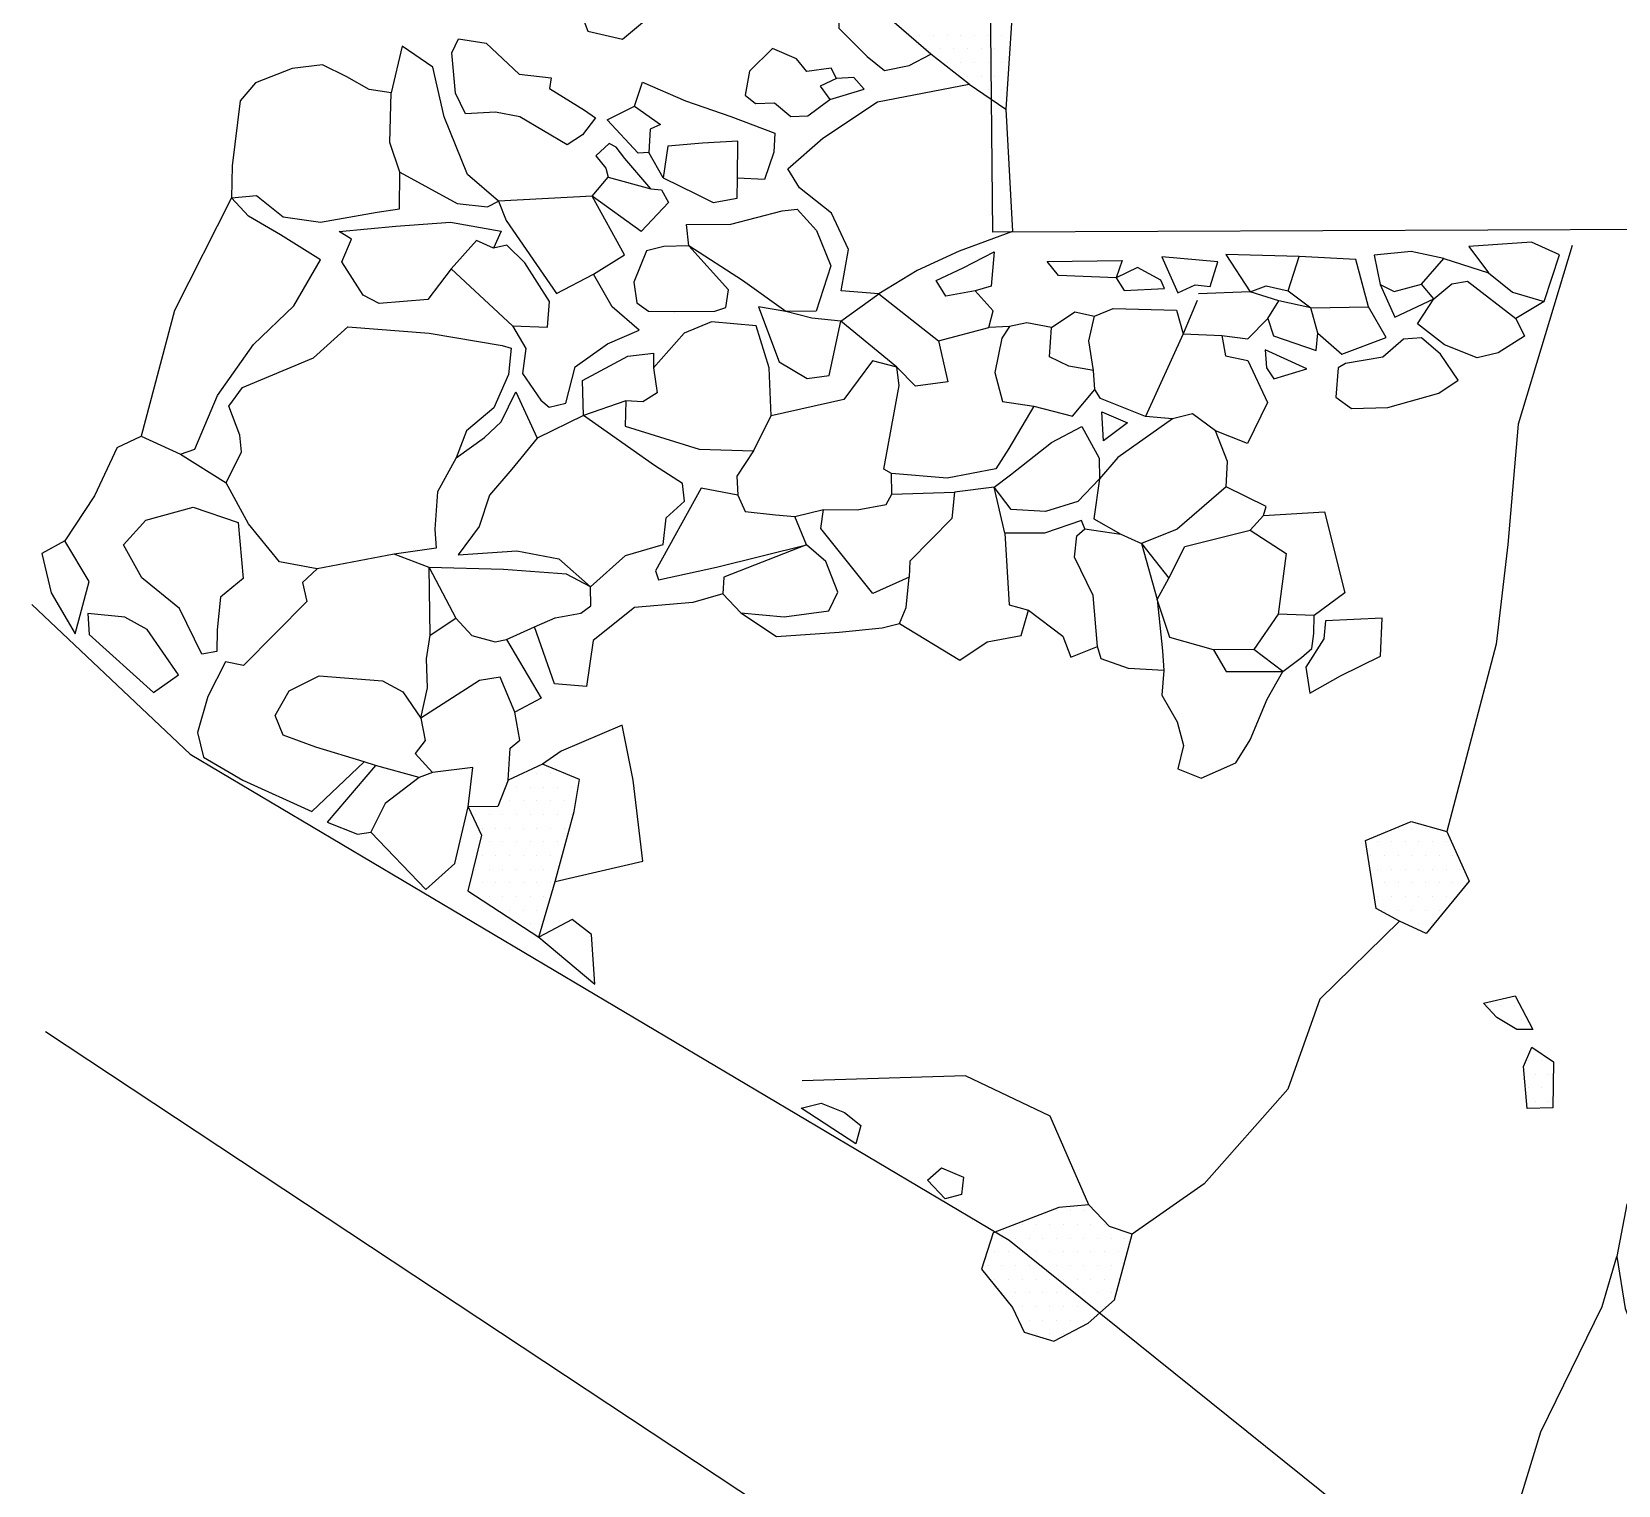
# Model space of a CAD drawing. Header units: metres. Extents: x 1.09 to 3.98, y -21.31 to -16.47.
# Drawn here: x 1.101 to 2.551, y -19.626 to -18.297 of the extents above; entities that cross this region are included whole.
import ezdxf

# ---------------------------------------------------------------- set-up
doc = ezdxf.new("R2010")
doc.units = ezdxf.units.M
doc.header["$LTSCALE"] = 25
doc.header["$MEASUREMENT"] = 0
doc.linetypes.add('STRICHPUNKTX2', pattern=[2, 1, -0.5, 0, -0.5])
doc.layers.get('0').update_dxf_attribs({"linetype": 'CONTINUOUS'})
for name, color, linetype in [('BEFUND', 1, 'CONTINUOUS'), ('GRABUNGSGRENZE', 3, 'STRICHPUNKTX2'), ('STEINE', 4, 'CONTINUOUS'), ('STEINESCHRAFF', 4, 'CONTINUOUS')]:
    doc.layers.add(name, color=color, linetype=linetype)

# ---------------------------------------------------------------- blocks, each defined once
blk = doc.blocks.new('*X1')
at = {"color": 0}
for p, q in [((154.375, -1898.75), (154.375, -1898.75)), ((155, -1897.5), (155, -1897.5)), ((155.625, -1898.75), (155.625, -1898.75)), ((156.25, -1897.5), (156.25, -1897.5)), ((156.875, -1898.75), (156.875, -1898.75)), ((157.5, -1897.5), (157.5, -1897.5)), ((158.125, -1898.75), (158.125, -1898.75)), ((158.75, -1897.5), (158.75, -1897.5)), ((159.375, -1898.75), (159.375, -1898.75)), ((153.75, -1900), (153.75, -1900)), ((155, -1900), (155, -1900)), ((156.25, -1900), (156.25, -1900)), ((157.5, -1900), (157.5, -1900)), ((158.75, -1900), (158.75, -1900)), ((150.625, -1901.25), (150.625, -1901.25)), ((151.875, -1901.25), (151.875, -1901.25)), ((153.125, -1901.25), (153.125, -1901.25)), ((154.375, -1901.25), (154.375, -1901.25)), ((155.625, -1901.25), (155.625, -1901.25)), ((156.875, -1901.25), (156.875, -1901.25)), ((158.125, -1901.25), (158.125, -1901.25)), ((159.375, -1901.25), (159.375, -1901.25)), ((151.25, -1902.5), (151.25, -1902.5)), ((152.5, -1902.5), (152.5, -1902.5)), ((153.75, -1902.5), (153.75, -1902.5)), ((155, -1902.5), (155, -1902.5)), ((156.25, -1902.5), (156.25, -1902.5)), ((157.5, -1902.5), (157.5, -1902.5)), ((158.75, -1902.5), (158.75, -1902.5)), ((235, -1902.5), (235, -1902.5)), ((236.25, -1902.5), (236.25, -1902.5)), ((237.5, -1902.5), (237.5, -1902.5)), ((151.875, -1903.75), (151.875, -1903.75)), ((153.125, -1903.75), (153.125, -1903.75)), ((154.375, -1903.75), (154.375, -1903.75)), ((155.625, -1903.75), (155.625, -1903.75)), ((156.875, -1903.75), (156.875, -1903.75)), ((158.125, -1903.75), (158.125, -1903.75)), ((233.125, -1903.75), (233.125, -1903.75)), ((234.375, -1903.75), (234.375, -1903.75)), ((235.625, -1903.75), (235.625, -1903.75)), ((236.875, -1903.75), (236.875, -1903.75)), ((238.125, -1903.75), (238.125, -1903.75)), ((239.375, -1903.75), (239.375, -1903.75)), ((151.25, -1905), (151.25, -1905)), ((152.5, -1905), (152.5, -1905)), ((153.75, -1905), (153.75, -1905)), ((155, -1905), (155, -1905)), ((156.25, -1905), (156.25, -1905)), ((157.5, -1905), (157.5, -1905)), ((232.5, -1905), (232.5, -1905)), ((233.75, -1905), (233.75, -1905)), ((235, -1905), (235, -1905)), ((236.25, -1905), (236.25, -1905)), ((237.5, -1905), (237.5, -1905)), ((238.75, -1905), (238.75, -1905)), ((240, -1905), (240, -1905)), ((150.625, -1906.25), (150.625, -1906.25)), ((151.875, -1906.25), (151.875, -1906.25)), ((153.125, -1906.25), (153.125, -1906.25)), ((154.375, -1906.25), (154.375, -1906.25)), ((155.625, -1906.25), (155.625, -1906.25)), ((156.875, -1906.25), (156.875, -1906.25)), ((158.125, -1906.25), (158.125, -1906.25)), ((233.125, -1906.25), (233.125, -1906.25)), ((234.375, -1906.25), (234.375, -1906.25)), ((235.625, -1906.25), (235.625, -1906.25)), ((236.875, -1906.25), (236.875, -1906.25)), ((238.125, -1906.25), (238.125, -1906.25)), ((239.375, -1906.25), (239.375, -1906.25)), ((240.625, -1906.25), (240.625, -1906.25)), ((151.25, -1907.5), (151.25, -1907.5)), ((151.875, -1908.75), (151.875, -1908.75)), ((152.5, -1907.5), (152.5, -1907.5)), ((153.125, -1908.75), (153.125, -1908.75)), ((153.75, -1907.5), (153.75, -1907.5)), ((154.375, -1908.75), (154.375, -1908.75)), ((155, -1907.5), (155, -1907.5)), ((155.625, -1908.75), (155.625, -1908.75)), ((156.25, -1907.5), (156.25, -1907.5)), ((156.875, -1908.75), (156.875, -1908.75)), ((157.5, -1907.5), (157.5, -1907.5)), ((233.125, -1908.75), (233.125, -1908.75)), ((233.75, -1907.5), (233.75, -1907.5)), ((234.375, -1908.75), (234.375, -1908.75)), ((235, -1907.5), (235, -1907.5)), ((235.625, -1908.75), (235.625, -1908.75)), ((236.25, -1907.5), (236.25, -1907.5)), ((236.875, -1908.75), (236.875, -1908.75)), ((237.5, -1907.5), (237.5, -1907.5)), ((238.125, -1908.75), (238.125, -1908.75)), ((238.75, -1907.5), (238.75, -1907.5)), ((239.375, -1908.75), (239.375, -1908.75)), ((240, -1907.5), (240, -1907.5)), ((241.25, -1907.5), (241.25, -1907.5)), ((153.75, -1910), (153.75, -1910)), ((155, -1910), (155, -1910)), ((156.25, -1910), (156.25, -1910)), ((233.75, -1910), (233.75, -1910)), ((235, -1910), (235, -1910)), ((236.25, -1910), (236.25, -1910)), ((237.5, -1910), (237.5, -1910)), ((238.75, -1910), (238.75, -1910)), ((155.625, -1911.25), (155.625, -1911.25)), ((235.625, -1911.25), (235.625, -1911.25)), ((236.875, -1911.25), (236.875, -1911.25)), ((238.125, -1911.25), (238.125, -1911.25)), ((243.125, -1918.75), (243.125, -1918.75)), ((244.375, -1918.75), (244.375, -1918.75)), ((245.625, -1918.75), (245.625, -1918.75)), ((245, -1920), (245, -1920)), ((246.25, -1920), (246.25, -1920)), ((246.875, -1923.75), (246.875, -1923.75)), ((248.125, -1923.75), (248.125, -1923.75)), ((246.875, -1926.25), (246.875, -1926.25)), ((247.5, -1925), (247.5, -1925)), ((248.125, -1926.25), (248.125, -1926.25)), ((248.75, -1925), (248.75, -1925)), ((247.5, -1927.5), (247.5, -1927.5)), ((248.75, -1927.5), (248.75, -1927.5)), ((203.75, -1937.5), (203.75, -1937.5)), ((205, -1937.5), (205, -1937.5)), ((206.25, -1937.5), (206.25, -1937.5)), ((200.625, -1938.75), (200.625, -1938.75)), ((201.875, -1938.75), (201.875, -1938.75)), ((203.125, -1938.75), (203.125, -1938.75)), ((204.375, -1938.75), (204.375, -1938.75)), ((205.625, -1938.75), (205.625, -1938.75)), ((206.875, -1938.75), (206.875, -1938.75)), ((208.125, -1938.75), (208.125, -1938.75)), ((198.75, -1940), (198.75, -1940)), ((200, -1940), (200, -1940)), ((201.25, -1940), (201.25, -1940)), ((202.5, -1940), (202.5, -1940)), ((203.75, -1940), (203.75, -1940)), ((205, -1940), (205, -1940)), ((206.25, -1940), (206.25, -1940)), ((207.5, -1940), (207.5, -1940)), ((208.75, -1940), (208.75, -1940)), ((210, -1940), (210, -1940)), ((198.125, -1941.25), (198.125, -1941.25)), ((199.375, -1941.25), (199.375, -1941.25)), ((200.625, -1941.25), (200.625, -1941.25)), ((201.875, -1941.25), (201.875, -1941.25)), ((203.125, -1941.25), (203.125, -1941.25)), ((204.375, -1941.25), (204.375, -1941.25)), ((205.625, -1941.25), (205.625, -1941.25)), ((206.875, -1941.25), (206.875, -1941.25)), ((208.125, -1941.25), (208.125, -1941.25)), ((209.375, -1941.25), (209.375, -1941.25)), ((197.5, -1942.5), (197.5, -1942.5)), ((198.75, -1942.5), (198.75, -1942.5)), ((200, -1942.5), (200, -1942.5)), ((201.25, -1942.5), (201.25, -1942.5)), ((202.5, -1942.5), (202.5, -1942.5)), ((203.75, -1942.5), (203.75, -1942.5)), ((205, -1942.5), (205, -1942.5)), ((206.25, -1942.5), (206.25, -1942.5)), ((207.5, -1942.5), (207.5, -1942.5)), ((208.75, -1942.5), (208.75, -1942.5)), ((198.125, -1943.75), (198.125, -1943.75)), ((198.75, -1945), (198.75, -1945)), ((199.375, -1943.75), (199.375, -1943.75)), ((200, -1945), (200, -1945)), ((200.625, -1943.75), (200.625, -1943.75)), ((201.25, -1945), (201.25, -1945)), ((201.875, -1943.75), (201.875, -1943.75)), ((202.5, -1945), (202.5, -1945)), ((203.125, -1943.75), (203.125, -1943.75)), ((203.75, -1945), (203.75, -1945)), ((204.375, -1943.75), (204.375, -1943.75)), ((205, -1945), (205, -1945)), ((205.625, -1943.75), (205.625, -1943.75)), ((206.25, -1945), (206.25, -1945)), ((206.875, -1943.75), (206.875, -1943.75)), ((207.5, -1945), (207.5, -1945)), ((208.125, -1943.75), (208.125, -1943.75)), ((208.75, -1945), (208.75, -1945)), ((209.375, -1943.75), (209.375, -1943.75)), ((200.625, -1946.25), (200.625, -1946.25)), ((201.875, -1946.25), (201.875, -1946.25)), ((203.125, -1946.25), (203.125, -1946.25)), ((204.375, -1946.25), (204.375, -1946.25)), ((205.625, -1946.25), (205.625, -1946.25)), ((206.875, -1946.25), (206.875, -1946.25)), ((208.125, -1946.25), (208.125, -1946.25)), ((201.25, -1947.5), (201.25, -1947.5)), ((202.5, -1947.5), (202.5, -1947.5)), ((203.75, -1947.5), (203.75, -1947.5)), ((205, -1947.5), (205, -1947.5)), ((206.25, -1947.5), (206.25, -1947.5)), ((201.875, -1948.75), (201.875, -1948.75)), ((203.125, -1948.75), (203.125, -1948.75)), ((204.375, -1948.75), (204.375, -1948.75))]:
    blk.add_line(p, q, dxfattribs=at)
blk = doc.blocks.new('*X2')
at = {"color": 0}
for p, q in [((208.125, -1791.25), (208.125, -1791.25)), ((209.375, -1791.25), (209.375, -1791.25)), ((210.625, -1791.25), (210.625, -1791.25)), ((211.875, -1791.25), (211.875, -1791.25)), ((207.5, -1792.5), (207.5, -1792.5)), ((208.75, -1792.5), (208.75, -1792.5)), ((210, -1792.5), (210, -1792.5)), ((211.25, -1792.5), (211.25, -1792.5)), ((198.75, -1797.5), (198.75, -1797.5)), ((200, -1797.5), (200, -1797.5)), ((201.25, -1797.5), (201.25, -1797.5)), ((202.5, -1797.5), (202.5, -1797.5)), ((187.5, -1800), (187.5, -1800)), ((188.125, -1798.75), (188.125, -1798.75)), ((188.75, -1800), (188.75, -1800)), ((189.375, -1798.75), (189.375, -1798.75)), ((190, -1800), (190, -1800)), ((190.625, -1798.75), (190.625, -1798.75)), ((191.25, -1800), (191.25, -1800)), ((191.875, -1798.75), (191.875, -1798.75)), ((192.5, -1800), (192.5, -1800)), ((193.125, -1798.75), (193.125, -1798.75)), ((193.75, -1800), (193.75, -1800)), ((195, -1800), (195, -1800)), ((196.25, -1800), (196.25, -1800)), ((197.5, -1800), (197.5, -1800)), ((198.75, -1800), (198.75, -1800)), ((199.375, -1798.75), (199.375, -1798.75)), ((200, -1800), (200, -1800)), ((200.625, -1798.75), (200.625, -1798.75)), ((201.25, -1800), (201.25, -1800)), ((201.875, -1798.75), (201.875, -1798.75)), ((202.5, -1800), (202.5, -1800)), ((188.125, -1801.25), (188.125, -1801.25)), ((189.375, -1801.25), (189.375, -1801.25)), ((190.625, -1801.25), (190.625, -1801.25)), ((191.875, -1801.25), (191.875, -1801.25)), ((193.125, -1801.25), (193.125, -1801.25)), ((194.375, -1801.25), (194.375, -1801.25)), ((195.625, -1801.25), (195.625, -1801.25)), ((196.875, -1801.25), (196.875, -1801.25)), ((198.125, -1801.25), (198.125, -1801.25)), ((203.125, -1801.25), (203.125, -1801.25)), ((204.375, -1801.25), (204.375, -1801.25)), ((205.625, -1801.25), (205.625, -1801.25)), ((206.875, -1801.25), (206.875, -1801.25)), ((208.125, -1801.25), (208.125, -1801.25)), ((187.5, -1802.5), (187.5, -1802.5)), ((188.75, -1802.5), (188.75, -1802.5)), ((190, -1802.5), (190, -1802.5)), ((191.25, -1802.5), (191.25, -1802.5)), ((192.5, -1802.5), (192.5, -1802.5)), ((193.75, -1802.5), (193.75, -1802.5)), ((195, -1802.5), (195, -1802.5)), ((196.25, -1802.5), (196.25, -1802.5)), ((197.5, -1802.5), (197.5, -1802.5)), ((202.5, -1802.5), (202.5, -1802.5)), ((203.75, -1802.5), (203.75, -1802.5)), ((205, -1802.5), (205, -1802.5)), ((206.25, -1802.5), (206.25, -1802.5)), ((207.5, -1802.5), (207.5, -1802.5)), ((208.75, -1802.5), (208.75, -1802.5)), ((186.875, -1803.75), (186.875, -1803.75)), ((188.125, -1803.75), (188.125, -1803.75)), ((189.375, -1803.75), (189.375, -1803.75)), ((190.625, -1803.75), (190.625, -1803.75)), ((191.875, -1803.75), (191.875, -1803.75)), ((193.125, -1803.75), (193.125, -1803.75)), ((194.375, -1803.75), (194.375, -1803.75)), ((195.625, -1803.75), (195.625, -1803.75)), ((196.875, -1803.75), (196.875, -1803.75)), ((203.125, -1803.75), (203.125, -1803.75)), ((204.375, -1803.75), (204.375, -1803.75)), ((205.625, -1803.75), (205.625, -1803.75)), ((206.875, -1803.75), (206.875, -1803.75)), ((208.125, -1803.75), (208.125, -1803.75)), ((209.375, -1803.75), (209.375, -1803.75)), ((187.5, -1805), (187.5, -1805)), ((188.75, -1805), (188.75, -1805)), ((190, -1805), (190, -1805)), ((191.25, -1805), (191.25, -1805)), ((192.5, -1805), (192.5, -1805)), ((193.75, -1805), (193.75, -1805)), ((195, -1805), (195, -1805)), ((198.75, -1805), (198.75, -1805)), ((203.75, -1805), (203.75, -1805)), ((205, -1805), (205, -1805)), ((206.25, -1805), (206.25, -1805)), ((207.5, -1805), (207.5, -1805)), ((208.75, -1805), (208.75, -1805)), ((198.125, -1806.25), (198.125, -1806.25)), ((199.375, -1806.25), (199.375, -1806.25)), ((204.375, -1806.25), (204.375, -1806.25)), ((205.625, -1806.25), (205.625, -1806.25)), ((206.875, -1806.25), (206.875, -1806.25)), ((208.125, -1806.25), (208.125, -1806.25)), ((194.375, -1808.75), (194.375, -1808.75)), ((195, -1807.5), (195, -1807.5)), ((195.625, -1808.75), (195.625, -1808.75)), ((196.25, -1807.5), (196.25, -1807.5)), ((196.875, -1808.75), (196.875, -1808.75)), ((197.5, -1807.5), (197.5, -1807.5)), ((198.125, -1808.75), (198.125, -1808.75)), ((198.75, -1807.5), (198.75, -1807.5)), ((195, -1810), (195, -1810)), ((196.25, -1810), (196.25, -1810)), ((197.5, -1810), (197.5, -1810)), ((202.5, -1810), (202.5, -1810)), ((203.75, -1810), (203.75, -1810)), ((205, -1810), (205, -1810)), ((199.375, -1811.25), (199.375, -1811.25)), ((200.625, -1811.25), (200.625, -1811.25)), ((201.875, -1811.25), (201.875, -1811.25)), ((203.125, -1811.25), (203.125, -1811.25)), ((204.375, -1811.25), (204.375, -1811.25)), ((205.625, -1811.25), (205.625, -1811.25)), ((206.875, -1811.25), (206.875, -1811.25)), ((197.5, -1812.5), (197.5, -1812.5)), ((198.75, -1812.5), (198.75, -1812.5)), ((200, -1812.5), (200, -1812.5)), ((201.25, -1812.5), (201.25, -1812.5)), ((202.5, -1812.5), (202.5, -1812.5)), ((203.75, -1812.5), (203.75, -1812.5)), ((205, -1812.5), (205, -1812.5)), ((206.25, -1812.5), (206.25, -1812.5)), ((198.125, -1813.75), (198.125, -1813.75)), ((199.375, -1813.75), (199.375, -1813.75)), ((200.625, -1813.75), (200.625, -1813.75)), ((201.875, -1813.75), (201.875, -1813.75)), ((203.125, -1813.75), (203.125, -1813.75)), ((204.375, -1813.75), (204.375, -1813.75)), ((205.625, -1813.75), (205.625, -1813.75)), ((206.875, -1813.75), (206.875, -1813.75)), ((197.5, -1815), (197.5, -1815)), ((198.75, -1815), (198.75, -1815)), ((200, -1815), (200, -1815)), ((201.25, -1815), (201.25, -1815)), ((202.5, -1815), (202.5, -1815)), ((203.75, -1815), (203.75, -1815)), ((205, -1815), (205, -1815)), ((206.25, -1815), (206.25, -1815)), ((207.5, -1815), (207.5, -1815)), ((197.5, -1817.5), (197.5, -1817.5)), ((198.125, -1816.25), (198.125, -1816.25)), ((198.75, -1817.5), (198.75, -1817.5)), ((199.375, -1816.25), (199.375, -1816.25)), ((200, -1817.5), (200, -1817.5)), ((200.625, -1816.25), (200.625, -1816.25)), ((201.25, -1817.5), (201.25, -1817.5)), ((201.875, -1816.25), (201.875, -1816.25)), ((202.5, -1817.5), (202.5, -1817.5)), ((203.125, -1816.25), (203.125, -1816.25)), ((203.75, -1817.5), (203.75, -1817.5)), ((204.375, -1816.25), (204.375, -1816.25)), ((205, -1817.5), (205, -1817.5)), ((205.625, -1816.25), (205.625, -1816.25)), ((206.25, -1817.5), (206.25, -1817.5)), ((206.875, -1816.25), (206.875, -1816.25)), ((196.875, -1818.75), (196.875, -1818.75)), ((198.125, -1818.75), (198.125, -1818.75)), ((199.375, -1818.75), (199.375, -1818.75)), ((200.625, -1818.75), (200.625, -1818.75)), ((201.875, -1818.75), (201.875, -1818.75)), ((203.125, -1818.75), (203.125, -1818.75)), ((204.375, -1818.75), (204.375, -1818.75)), ((197.5, -1820), (197.5, -1820)), ((195.625, -1821.25), (195.625, -1821.25)), ((196.875, -1821.25), (196.875, -1821.25)), ((198.125, -1821.25), (198.125, -1821.25)), ((199.375, -1821.25), (199.375, -1821.25)), ((195, -1822.5), (195, -1822.5)), ((196.25, -1822.5), (196.25, -1822.5)), ((197.5, -1822.5), (197.5, -1822.5)), ((198.75, -1822.5), (198.75, -1822.5)), ((200, -1822.5), (200, -1822.5)), ((193.125, -1823.75), (193.125, -1823.75)), ((194.375, -1823.75), (194.375, -1823.75)), ((195.625, -1823.75), (195.625, -1823.75)), ((196.875, -1823.75), (196.875, -1823.75)), ((198.125, -1823.75), (198.125, -1823.75)), ((199.375, -1823.75), (199.375, -1823.75)), ((200.625, -1823.75), (200.625, -1823.75)), ((201.875, -1823.75), (201.875, -1823.75)), ((192.5, -1825), (192.5, -1825)), ((193.75, -1825), (193.75, -1825)), ((195, -1825), (195, -1825)), ((196.25, -1825), (196.25, -1825)), ((197.5, -1825), (197.5, -1825)), ((198.75, -1825), (198.75, -1825)), ((190, -1827.5), (190, -1827.5)), ((190.625, -1826.25), (190.625, -1826.25)), ((191.25, -1827.5), (191.25, -1827.5)), ((191.875, -1826.25), (191.875, -1826.25)), ((192.5, -1827.5), (192.5, -1827.5)), ((193.125, -1826.25), (193.125, -1826.25)), ((193.75, -1827.5), (193.75, -1827.5)), ((194.375, -1826.25), (194.375, -1826.25)), ((195, -1827.5), (195, -1827.5)), ((195.625, -1826.25), (195.625, -1826.25)), ((196.25, -1827.5), (196.25, -1827.5)), ((196.875, -1826.25), (196.875, -1826.25)), ((197.5, -1827.5), (197.5, -1827.5)), ((198.125, -1826.25), (198.125, -1826.25)), ((198.75, -1827.5), (198.75, -1827.5)), ((199.375, -1826.25), (199.375, -1826.25)), ((189.375, -1828.75), (189.375, -1828.75)), ((190.625, -1828.75), (190.625, -1828.75)), ((191.875, -1828.75), (191.875, -1828.75)), ((193.125, -1828.75), (193.125, -1828.75)), ((194.375, -1828.75), (194.375, -1828.75)), ((195.625, -1828.75), (195.625, -1828.75)), ((196.875, -1828.75), (196.875, -1828.75)), ((198.125, -1828.75), (198.125, -1828.75)), ((199.375, -1828.75), (199.375, -1828.75)), ((191.25, -1830), (191.25, -1830)), ((192.5, -1830), (192.5, -1830)), ((193.75, -1830), (193.75, -1830)), ((195, -1830), (195, -1830)), ((196.25, -1830), (196.25, -1830)), ((197.5, -1830), (197.5, -1830)), ((198.75, -1830), (198.75, -1830)), ((191.875, -1831.25), (191.875, -1831.25)), ((193.125, -1831.25), (193.125, -1831.25)), ((194.375, -1831.25), (194.375, -1831.25)), ((195.625, -1831.25), (195.625, -1831.25)), ((196.875, -1831.25), (196.875, -1831.25)), ((198.125, -1831.25), (198.125, -1831.25)), ((199.375, -1831.25), (199.375, -1831.25)), ((193.75, -1832.5), (193.75, -1832.5)), ((195, -1832.5), (195, -1832.5)), ((196.25, -1832.5), (196.25, -1832.5)), ((197.5, -1832.5), (197.5, -1832.5)), ((198.75, -1832.5), (198.75, -1832.5)), ((195.625, -1833.75), (195.625, -1833.75)), ((196.875, -1833.75), (196.875, -1833.75)), ((198.125, -1833.75), (198.125, -1833.75)), ((197.5, -1835), (197.5, -1835)), ((198.75, -1835), (198.75, -1835)), ((258.75, -1872.5), (258.75, -1872.5)), ((260, -1872.5), (260, -1872.5)), ((260.625, -1871.25), (260.625, -1871.25)), ((261.25, -1872.5), (261.25, -1872.5)), ((328.75, -1872.5), (328.75, -1872.5)), ((329.375, -1871.25), (329.375, -1871.25)), ((330, -1872.5), (330, -1872.5)), ((330.625, -1871.25), (330.625, -1871.25)), ((331.25, -1872.5), (331.25, -1872.5)), ((331.875, -1871.25), (331.875, -1871.25)), ((332.5, -1872.5), (332.5, -1872.5)), ((333.125, -1871.25), (333.125, -1871.25)), ((333.75, -1872.5), (333.75, -1872.5)), ((335, -1872.5), (335, -1872.5)), ((336.25, -1872.5), (336.25, -1872.5)), ((258.125, -1873.75), (258.125, -1873.75)), ((259.375, -1873.75), (259.375, -1873.75)), ((260.625, -1873.75), (260.625, -1873.75)), ((328.125, -1873.75), (328.125, -1873.75)), ((329.375, -1873.75), (329.375, -1873.75)), ((330.625, -1873.75), (330.625, -1873.75)), ((331.875, -1873.75), (331.875, -1873.75)), ((333.125, -1873.75), (333.125, -1873.75)), ((334.375, -1873.75), (334.375, -1873.75)), ((335.625, -1873.75), (335.625, -1873.75)), ((336.875, -1873.75), (336.875, -1873.75)), ((338.125, -1873.75), (338.125, -1873.75)), ((327.5, -1875), (327.5, -1875)), ((328.75, -1875), (328.75, -1875)), ((330, -1875), (330, -1875)), ((331.25, -1875), (331.25, -1875)), ((332.5, -1875), (332.5, -1875)), ((333.75, -1875), (333.75, -1875)), ((335, -1875), (335, -1875)), ((336.25, -1875), (336.25, -1875)), ((337.5, -1875), (337.5, -1875)), ((326.875, -1876.25), (326.875, -1876.25)), ((328.125, -1876.25), (328.125, -1876.25)), ((329.375, -1876.25), (329.375, -1876.25)), ((330.625, -1876.25), (330.625, -1876.25)), ((331.875, -1876.25), (331.875, -1876.25)), ((333.125, -1876.25), (333.125, -1876.25)), ((334.375, -1876.25), (334.375, -1876.25)), ((335.625, -1876.25), (335.625, -1876.25)), ((336.875, -1876.25), (336.875, -1876.25)), ((338.125, -1876.25), (338.125, -1876.25)), ((326.25, -1877.5), (326.25, -1877.5)), ((327.5, -1877.5), (327.5, -1877.5)), ((328.75, -1877.5), (328.75, -1877.5)), ((330, -1877.5), (330, -1877.5)), ((331.25, -1877.5), (331.25, -1877.5)), ((332.5, -1877.5), (332.5, -1877.5)), ((333.75, -1877.5), (333.75, -1877.5)), ((335, -1877.5), (335, -1877.5)), ((336.25, -1877.5), (336.25, -1877.5)), ((337.5, -1877.5), (337.5, -1877.5)), ((326.875, -1878.75), (326.875, -1878.75)), ((328.125, -1878.75), (328.125, -1878.75)), ((329.375, -1878.75), (329.375, -1878.75)), ((330.625, -1878.75), (330.625, -1878.75)), ((331.875, -1878.75), (331.875, -1878.75)), ((333.125, -1878.75), (333.125, -1878.75)), ((334.375, -1878.75), (334.375, -1878.75)), ((335.625, -1878.75), (335.625, -1878.75)), ((336.875, -1878.75), (336.875, -1878.75)), ((338.125, -1878.75), (338.125, -1878.75)), ((325.625, -1881.25), (325.625, -1881.25)), ((326.25, -1880), (326.25, -1880)), ((326.875, -1881.25), (326.875, -1881.25)), ((327.5, -1880), (327.5, -1880)), ((328.125, -1881.25), (328.125, -1881.25)), ((328.75, -1880), (328.75, -1880)), ((329.375, -1881.25), (329.375, -1881.25)), ((330, -1880), (330, -1880)), ((330.625, -1881.25), (330.625, -1881.25)), ((331.25, -1880), (331.25, -1880)), ((331.875, -1881.25), (331.875, -1881.25)), ((332.5, -1880), (332.5, -1880)), ((333.125, -1881.25), (333.125, -1881.25)), ((333.75, -1880), (333.75, -1880)), ((334.375, -1881.25), (334.375, -1881.25)), ((335, -1880), (335, -1880)), ((335.625, -1881.25), (335.625, -1881.25)), ((336.25, -1880), (336.25, -1880)), ((336.875, -1881.25), (336.875, -1881.25)), ((337.5, -1880), (337.5, -1880)), ((338.125, -1881.25), (338.125, -1881.25)), ((326.25, -1882.5), (326.25, -1882.5)), ((327.5, -1882.5), (327.5, -1882.5)), ((328.75, -1882.5), (328.75, -1882.5)), ((330, -1882.5), (330, -1882.5)), ((331.25, -1882.5), (331.25, -1882.5)), ((332.5, -1882.5), (332.5, -1882.5)), ((333.75, -1882.5), (333.75, -1882.5)), ((335, -1882.5), (335, -1882.5)), ((336.25, -1882.5), (336.25, -1882.5)), ((337.5, -1882.5), (337.5, -1882.5)), ((326.875, -1883.75), (326.875, -1883.75)), ((328.125, -1883.75), (328.125, -1883.75)), ((329.375, -1883.75), (329.375, -1883.75)), ((330.625, -1883.75), (330.625, -1883.75)), ((331.875, -1883.75), (331.875, -1883.75)), ((333.125, -1883.75), (333.125, -1883.75)), ((334.375, -1883.75), (334.375, -1883.75)), ((335.625, -1883.75), (335.625, -1883.75)), ((328.75, -1885), (328.75, -1885)), ((330, -1885), (330, -1885)), ((331.25, -1885), (331.25, -1885)), ((332.5, -1885), (332.5, -1885)), ((333.75, -1885), (333.75, -1885)), ((335, -1885), (335, -1885)), ((336.25, -1885), (336.25, -1885)), ((330.625, -1886.25), (330.625, -1886.25)), ((331.875, -1886.25), (331.875, -1886.25)), ((333.125, -1886.25), (333.125, -1886.25)), ((334.375, -1886.25), (334.375, -1886.25)), ((331.25, -1887.5), (331.25, -1887.5)), ((332.5, -1887.5), (332.5, -1887.5))]:
    blk.add_line(p, q, dxfattribs=at)

msp = doc.modelspace()

# ---------------------------------------------------------------- linework, layer by layer
at = {"layer": 'BEFUND'}
for points in [[(2.5091, -18.4924), (2.4595, -18.6557), (2.4502, -18.7657), (2.4394, -18.8568), (2.3944, -19.0283)], [(2.351, -19.1102), (2.2781, -19.1814), (2.249, -19.2638), (2.1726, -19.3503), (2.1068, -19.3965)], [(2.0672, -19.3695), (2.0316, -19.2885), (1.9543, -19.2517), (1.8051, -19.2561)], [(2.4302, -19.7405), (2.4803, -19.5772), (2.5364, -19.4627), (2.5497, -19.4169)]]:
    msp.add_lwpolyline(points, dxfattribs=at)
at = {"layer": 'GRABUNGSGRENZE', "flags": 128}
for points in [[(1.1006, -18.8205), (1.2455, -18.9576), (1.9943, -19.402), (2.4348, -19.7558), (3.0172, -20.118), (3.1052, -20.2209), (3.4277, -20.3715), (3.3679, -18.4746), (1.9792, -18.48), (1.9769, -18.2367), (3.3697, -18.2745)], [(1.9575, -21.1924), (2.273, -21.2834), (2.8534, -21.308), (3.4429, -21.3128), (3.44, -21.1891), (3.4234, -20.6026), (2.6612, -20.229), (2.2533, -19.9628), (1.887, -19.7251), (1.767, -19.644), (1.1133, -19.2115)]]:
    msp.add_lwpolyline(points, dxfattribs=at)
at = {"layer": 'STEINE'}
for points in [[(1.638, -18.1581), (1.6345, -18.172), (1.6188, -18.1885), (1.5785, -18.2124), (1.5633, -18.2238), (1.5598, -18.2408), (1.5954, -18.2645), (1.6032, -18.2809), (1.609, -18.2962), (1.6408, -18.3036), (1.685, -18.2663), (1.7227, -18.2388), (1.7296, -18.2044), (1.7259, -18.1922), (1.7176, -18.1835), (1.6868, -18.1823), (1.6646, -18.1548), (1.6528, -18.1508), (1.638, -18.1581)], [(1.9577, -18.3448), (1.9227, -18.3174), (1.8824, -18.2824), (1.8976, -18.2639), (1.9311, -18.2349), (1.9554, -18.2029), (1.9805, -18.1981), (2.0223, -18.2386), (1.9993, -18.2424), (1.9912, -18.3675)], [(1.8976, -18.2639), (1.8933, -18.2403), (1.8763, -18.2318), (1.8559, -18.2417), (1.8392, -18.2613), (1.8384, -18.2936), (1.8643, -18.3195), (1.8803, -18.3321), (1.9028, -18.3278), (1.9227, -18.3174)], [(1.59, -18.4003), (1.5467, -18.3746), (1.5246, -18.3702), (1.497, -18.372), (1.4881, -18.3531), (1.4847, -18.3162), (1.4907, -18.3034), (1.5159, -18.3073), (1.5463, -18.3357), (1.5756, -18.339), (1.5741, -18.3487), (1.6061, -18.3684), (1.6159, -18.3755), (1.6042, -18.391), (1.59, -18.4003)], [(1.437, -18.4253), (1.4895, -18.454), (1.5172, -18.4568), (1.5274, -18.4516), (1.499, -18.4273), (1.4775, -18.3747), (1.4674, -18.3292), (1.4391, -18.31), (1.4292, -18.3526)], [(1.8363, -18.3397), (1.8316, -18.33), (1.8091, -18.3333), (1.7998, -18.3216), (1.7777, -18.3121), (1.7568, -18.3327), (1.7529, -18.3548), (1.7622, -18.3624), (1.7796, -18.3617), (1.7946, -18.3744), (1.81, -18.3737), (1.8303, -18.3587)], [(1.2831, -18.4487), (1.3061, -18.4464), (1.3303, -18.4662), (1.3647, -18.471), (1.4164, -18.4618), (1.4368, -18.4586), (1.437, -18.4253), (1.4281, -18.3982), (1.4292, -18.3526), (1.4092, -18.3497), (1.3886, -18.3381), (1.3665, -18.327), (1.3388, -18.3304), (1.3052, -18.3435), (1.291, -18.36), (1.2838, -18.4195), (1.2831, -18.4487)], [(1.6516, -18.3649), (1.6591, -18.3428), (1.6982, -18.3599), (1.7398, -18.3744), (1.7799, -18.3894), (1.779, -18.4068), (1.7705, -18.432), (1.7459, -18.4307)], [(1.9974, -18.4796), (1.9484, -18.4975), (1.9101, -18.5152), (1.875, -18.5366), (1.8406, -18.5338), (1.8474, -18.4958), (1.8318, -18.4627), (1.8024, -18.4394), (1.792, -18.4221), (1.824, -18.3941), (1.8739, -18.3609), (1.9577, -18.3448), (1.9912, -18.3675), (1.9974, -18.4796)], [(1.8615, -18.3492), (1.8522, -18.3385), (1.8363, -18.3397), (1.8215, -18.3465), (1.8303, -18.3587), (1.8615, -18.3492)], [(1.6266, -18.3775), (1.6516, -18.3649), (1.6753, -18.3816), (1.6661, -18.3858), (1.6648, -18.4073), (1.6551, -18.4079), (1.6266, -18.3775)], [(1.6666, -18.4406), (1.6428, -18.4126), (1.635, -18.4025), (1.6284, -18.399), (1.6162, -18.4103), (1.6255, -18.4215), (1.6276, -18.4297)], [(1.6778, -18.4303), (1.6648, -18.4073)], [(1.7459, -18.4307), (1.7461, -18.3969), (1.7139, -18.3987), (1.6822, -18.4015), (1.6778, -18.4303), (1.7082, -18.4454), (1.7236, -18.4529), (1.7456, -18.4491), (1.7459, -18.4307)], [(1.6764, -18.4415), (1.6826, -18.4528), (1.6578, -18.4796), (1.6129, -18.4472), (1.6276, -18.4297), (1.6666, -18.4406), (1.6764, -18.4415)], [(1.2365, -18.6832), (1.2498, -18.6785), (1.2703, -18.6296), (1.3032, -18.5827), (1.3403, -18.5475), (1.3645, -18.5053), (1.3279, -18.4826), (1.2986, -18.4654), (1.2831, -18.4487), (1.2312, -18.5516), (1.2005, -18.6666)], [(1.5274, -18.4516), (1.5342, -18.4695), (1.5804, -18.5361), (1.6141, -18.5184), (1.6426, -18.5008), (1.6129, -18.4472), (1.5274, -18.4516)], [(1.7014, -18.4925), (1.6992, -18.4731), (1.7397, -18.4727), (1.7867, -18.4605), (1.8005, -18.4589), (1.8181, -18.4787), (1.8312, -18.5108), (1.8177, -18.5524), (1.7901, -18.5527), (1.7504, -18.5244), (1.7014, -18.4925)], [(1.3817, -18.4795), (1.4334, -18.4745), (1.4835, -18.4709), (1.5297, -18.4792), (1.5227, -18.4947), (1.5072, -18.4876), (1.4839, -18.5135), (1.4627, -18.5418), (1.4181, -18.5453), (1.4037, -18.5377), (1.384, -18.5072), (1.393, -18.4866), (1.3817, -18.4795)], [(1.4839, -18.5135), (1.5402, -18.5657), (1.572, -18.567), (1.5738, -18.5434), (1.5515, -18.5082), (1.5349, -18.492), (1.5227, -18.4947)], [(1.7014, -18.4925), (1.6784, -18.4933), (1.6625, -18.497), (1.651, -18.5258), (1.6537, -18.5447), (1.6646, -18.5523), (1.6881, -18.5526), (1.725, -18.5523), (1.7352, -18.5491), (1.7376, -18.5327), (1.7014, -18.4925)], [(2.4144, -18.4933), (2.4326, -18.5172), (2.4543, -18.5349), (2.4835, -18.5434), (2.4975, -18.5007), (2.4718, -18.4892), (2.4144, -18.4933)], [(1.9296, -18.5796), (1.9756, -18.5674), (1.9796, -18.552), (1.963, -18.5337), (1.9364, -18.5386), (1.9276, -18.5243), (1.9521, -18.5128), (1.9806, -18.4982), (1.9778, -18.5295), (1.963, -18.5337)], [(2.0392, -18.5197), (2.0289, -18.507), (2.0975, -18.5059), (2.092, -18.5218)], [(2.1338, -18.5025), (2.1485, -18.5356), (2.1643, -18.5283), (2.1781, -18.5297), (2.1851, -18.5071), (2.1338, -18.5025)], [(2.1922, -18.5004), (2.2145, -18.5345), (2.2293, -18.5293), (2.2494, -18.5337), (2.2593, -18.5024), (2.1922, -18.5004)], [(2.2494, -18.5337), (2.2494, -18.5337), (2.27, -18.5494), (2.3227, -18.5484), (2.3111, -18.505), (2.2593, -18.5024)], [(2.328, -18.5012), (2.3333, -18.5278), (2.3462, -18.5344), (2.3712, -18.5275), (2.3915, -18.5042), (2.3617, -18.4978), (2.328, -18.5012)], [(2.3915, -18.5042), (2.4326, -18.5172)], [(1.5402, -18.5657), (1.5522, -18.5866), (1.5493, -18.6092), (1.5659, -18.6336), (1.5737, -18.6402), (1.589, -18.6365), (1.5974, -18.6031), (1.6269, -18.5823), (1.656, -18.5698), (1.6312, -18.5485), (1.6141, -18.5184)], [(2.092, -18.5218), (2.0392, -18.5197)], [(2.092, -18.5218), (2.0993, -18.5335), (2.1361, -18.5316), (2.133, -18.524), (2.1114, -18.5124), (2.092, -18.5218)], [(1.8403, -18.5615), (1.875, -18.5366), (1.9296, -18.5796), (1.9382, -18.6169), (1.9085, -18.6208), (1.8914, -18.6035), (1.8403, -18.5615)], [(2.166, -18.5426), (2.1534, -18.573), (2.1888, -18.5747), (2.2124, -18.5776), (2.2306, -18.559), (2.2407, -18.543), (2.2145, -18.5345), (2.1674, -18.5365)], [(2.3333, -18.5278), (2.3469, -18.5579), (2.3826, -18.5412), (2.3712, -18.5275)], [(2.3674, -18.5639), (2.3826, -18.5412), (2.3989, -18.5272), (2.4132, -18.525), (2.4576, -18.559), (2.4654, -18.5753), (2.4414, -18.5903), (2.422, -18.5951), (2.3922, -18.5831), (2.3674, -18.5639)], [(1.7901, -18.5527), (1.7649, -18.5483), (1.7838, -18.5988), (1.8096, -18.614), (1.8295, -18.6112), (1.8403, -18.5615), (1.8137, -18.5586), (1.7901, -18.5527)], [(2.1188, -18.6486), (2.0776, -18.6321), (2.0724, -18.6239), (2.0713, -18.6065), (2.0669, -18.5794), (2.0723, -18.5568), (2.0892, -18.55), (2.1471, -18.5515), (2.1534, -18.573), (2.1188, -18.6486)], [(2.2306, -18.559), (2.2359, -18.5748), (2.275, -18.5883), (2.2764, -18.5724), (2.27, -18.5494), (2.2407, -18.543)], [(2.2764, -18.5724), (2.2985, -18.5916), (2.3389, -18.5764), (2.3227, -18.5484)], [(2.4835, -18.5434), (2.4576, -18.559)], [(1.3614, -18.7881), (1.327, -18.7817), (1.2986, -18.7467), (1.2782, -18.7094), (1.2923, -18.6811), (1.2907, -18.6658), (1.2807, -18.6393), (1.2933, -18.6222), (1.3581, -18.595), (1.3896, -18.5666), (1.464, -18.5725), (1.5307, -18.5837), (1.5389, -18.5862), (1.5365, -18.6103), (1.523, -18.6406), (1.4981, -18.6619), (1.4886, -18.6865), (1.4714, -18.7174), (1.4692, -18.7518), (1.4704, -18.7692), (1.432, -18.7746)], [(1.6438, -18.6344), (1.643, -18.6575), (1.7108, -18.6784), (1.7605, -18.68), (1.7766, -18.6481), (1.7747, -18.6041), (1.763, -18.5657), (1.722, -18.562), (1.697, -18.5725), (1.6691, -18.604)], [(1.9946, -18.5662), (1.9756, -18.5674)], [(2.033, -18.5674), (2.0104, -18.563), (1.9946, -18.5662), (1.9875, -18.577), (1.9811, -18.6083), (1.988, -18.6349), (2.0167, -18.6393), (2.0522, -18.6482), (2.0724, -18.6239)], [(2.0713, -18.6065), (2.0487, -18.6026), (2.0312, -18.5941), (2.033, -18.5674), (2.0544, -18.5529), (2.0723, -18.5568)], [(2.1888, -18.5747), (2.192, -18.5931), (2.2125, -18.5975), (2.2303, -18.6358), (2.2122, -18.6733), (2.1829, -18.6618)], [(2.2951, -18.604), (2.2928, -18.6311), (2.3072, -18.6412), (2.3405, -18.6404), (2.387, -18.6272), (2.4048, -18.6153), (2.3887, -18.5918), (2.3712, -18.5766), (2.3548, -18.5778), (2.336, -18.5944), (2.3017, -18.6003), (2.2951, -18.604)], [(1.605, -18.6476), (1.6042, -18.6158), (1.6455, -18.5934), (1.669, -18.5907), (1.6691, -18.604), (1.6724, -18.627), (1.6592, -18.6353), (1.6438, -18.6344), (1.605, -18.6476)], [(2.2283, -18.5877), (2.2295, -18.604), (2.2363, -18.6142), (2.2664, -18.6052), (2.2283, -18.5877)], [(1.7605, -18.68), (1.7453, -18.7032), (1.746, -18.7206), (1.7528, -18.7354), (1.7805, -18.7387), (1.7984, -18.7401), (1.8245, -18.7337), (1.8552, -18.7339), (1.8818, -18.7291), (1.8869, -18.7198), (1.8867, -18.7009), (1.8795, -18.6968), (1.8936, -18.6204), (1.8914, -18.6035), (1.8694, -18.5976), (1.843, -18.6331), (1.7766, -18.6481)], [(1.4886, -18.6865), (1.5145, -18.6679), (1.5297, -18.6534), (1.5433, -18.6261), (1.5627, -18.6685)], [(2.0167, -18.6393), (1.994, -18.6779), (1.9819, -18.6964), (1.9374, -18.705), (1.8867, -18.7009)], [(1.5627, -18.6685), (1.5394, -18.6968), (1.5191, -18.7206), (1.5096, -18.7494), (1.4904, -18.7751), (1.5441, -18.7716), (1.5826, -18.7789), (1.6115, -18.8043), (1.6435, -18.7758), (1.6778, -18.7658), (1.6806, -18.7412), (1.6974, -18.7261), (1.6957, -18.7098), (1.6699, -18.6936), (1.605, -18.6476), (1.5627, -18.6685)], [(2.1926, -18.713), (2.1939, -18.6899), (2.1829, -18.6618), (2.1618, -18.6461), (2.1434, -18.6509), (2.0935, -18.6862), (2.0768, -18.7058), (2.0715, -18.7422), (2.0962, -18.7564)], [(2.0805, -18.671), (2.0788, -18.6443), (2.1024, -18.6544), (2.0805, -18.671)], [(2.1434, -18.6509), (2.1188, -18.6486)], [(1.1786, -18.6771), (1.2005, -18.6666), (1.2365, -18.6832), (1.2782, -18.7094)], [(2.0768, -18.7058), (2.057, -18.7265), (2.0273, -18.7355), (1.9961, -18.7337), (1.9805, -18.7133), (1.9953, -18.7019), (2.0329, -18.6724), (2.0605, -18.6578), (2.0766, -18.6869), (2.0768, -18.7058)], [(1.1786, -18.6771), (1.158, -18.7213), (1.1307, -18.7625)], [(1.746, -18.7206), (1.7126, -18.7142), (1.6708, -18.7899), (1.6735, -18.7981), (1.7266, -18.7863), (1.8089, -18.7661), (1.7984, -18.7401)], [(1.8869, -18.7198), (1.9442, -18.7178), (1.9419, -18.7419), (1.9033, -18.7811), (1.9029, -18.7955), (1.8697, -18.8106), (1.8221, -18.7511), (1.8245, -18.7337)], [(1.9901, -18.7553), (1.9805, -18.7133), (1.9442, -18.7178)], [(2.2145, -18.7527), (2.2266, -18.7393), (2.2291, -18.7311), (2.1926, -18.713), (2.1479, -18.7518), (2.1152, -18.7649), (2.1401, -18.7964)], [(1.2561, -18.8659), (1.2357, -18.8241), (1.2012, -18.7962), (1.1845, -18.7661), (1.2048, -18.7434), (1.2482, -18.7317), (1.2893, -18.7457), (1.2939, -18.7969), (1.273, -18.814), (1.2702, -18.8437), (1.2699, -18.8637), (1.2561, -18.8659)], [(2.2266, -18.7393), (2.2824, -18.7357), (2.301, -18.8098), (2.273, -18.8306)], [(2.0633, -18.7515), (2.0602, -18.7439), (2.0265, -18.7554), (1.9901, -18.7553), (1.9943, -18.8208), (2.0118, -18.8258), (2.0432, -18.8495), (2.0506, -18.8689), (2.0751, -18.859)], [(2.0633, -18.7515), (2.0962, -18.7564), (2.1152, -18.7649), (2.1295, -18.816), (2.1345, -18.8631), (2.1357, -18.881), (2.1034, -18.8792), (2.0782, -18.8702), (2.0751, -18.859), (2.0711, -18.8124), (2.0538, -18.7772), (2.0562, -18.7577), (2.0633, -18.7515)], [(2.218, -18.8618), (2.1811, -18.8621), (2.1411, -18.8507), (2.1295, -18.816), (2.1401, -18.7964), (2.1547, -18.7676), (2.2145, -18.7527), (2.2474, -18.7739), (2.2403, -18.8293), (2.218, -18.8618)], [(1.1402, -18.8475), (1.153, -18.7997), (1.1307, -18.7625), (1.1098, -18.774), (1.1183, -18.8098), (1.1402, -18.8475)], [(1.8089, -18.7661), (1.7334, -18.7955), (1.7325, -18.8109), (1.749, -18.8281), (1.7885, -18.8319), (1.8294, -18.8264), (1.8375, -18.8094), (1.8265, -18.7813), (1.8089, -18.7661)], [(1.4649, -18.8486), (1.4638, -18.7867), (1.432, -18.7746), (1.3614, -18.7881), (1.3482, -18.8005), (1.352, -18.8179), (1.2941, -18.8763), (1.2777, -18.8729), (1.2616, -18.9048), (1.2521, -18.9376), (1.2575, -18.9601), (1.2935, -18.9813), (1.3568, -19.0099), (1.4045, -18.9644)], [(1.5346, -18.8526), (1.5601, -18.8411), (1.579, -18.8327), (1.6025, -18.8284), (1.6117, -18.8217), (1.6115, -18.8043), (1.5894, -18.7927), (1.532, -18.7886), (1.4638, -18.7867), (1.4883, -18.833)], [(1.749, -18.8281), (1.7815, -18.8499), (1.8388, -18.8458), (1.8782, -18.8418), (1.8941, -18.8381), (1.9001, -18.8232), (1.9029, -18.7955)], [(1.7325, -18.8109), (1.7049, -18.8188), (1.6517, -18.8234), (1.614, -18.8534), (1.6077, -18.8955), (1.5785, -18.8932), (1.5601, -18.8411)], [(1.8941, -18.8381), (1.9492, -18.8714), (1.9741, -18.8548), (2.0053, -18.8489), (2.0118, -18.8258)], [(1.2118, -18.9011), (1.2347, -18.885), (1.2062, -18.8433), (1.1856, -18.8322), (1.1518, -18.8289), (1.153, -18.8479), (1.2118, -18.9011)], [(1.4564, -18.9245), (1.4623, -18.8968), (1.4615, -18.8702), (1.4649, -18.8486), (1.4883, -18.833), (1.5028, -18.8488), (1.5244, -18.8547), (1.5346, -18.8526), (1.5663, -18.9061), (1.5424, -18.9191)], [(2.1811, -18.8621), (2.1926, -18.882), (2.2443, -18.882), (2.2616, -18.8691), (2.2708, -18.8608), (2.2727, -18.847), (2.273, -18.8306), (2.2403, -18.8293)], [(2.2819, -18.852), (2.2653, -18.8778), (2.2691, -18.9018), (2.2971, -18.8857), (2.3338, -18.8679), (2.3351, -18.8331), (2.2833, -18.8356), (2.2819, -18.852)], [(2.1357, -18.881), (2.1339, -18.9035), (2.1479, -18.928), (2.1537, -18.9495), (2.1483, -18.971), (2.1699, -18.9795), (2.2015, -18.9654), (2.2147, -18.9443), (2.2302, -18.9073), (2.2443, -18.882), (2.218, -18.8618)], [(1.4548, -18.9788), (1.4148, -18.9679), (1.4045, -18.9644), (1.3603, -18.951), (1.3305, -18.94), (1.3232, -18.9221), (1.3358, -18.8995), (1.3633, -18.8859), (1.4212, -18.8905), (1.4398, -18.9006), (1.4564, -18.9245)], [(1.5363, -18.9812), (1.5381, -18.9519), (1.5467, -18.9447), (1.5424, -18.9191), (1.5288, -18.887), (1.5099, -18.8902), (1.4564, -18.9245), (1.4602, -18.945), (1.451, -18.9568), (1.4671, -18.9741)], [(1.5791, -19.074), (1.6594, -19.0553), (1.6505, -18.9811), (1.6403, -18.931), (1.5847, -18.9546), (1.5674, -18.9665)], [(1.4148, -18.9679), (1.3707, -19.0195), (1.3984, -19.0306), (1.4107, -19.0289)], [(1.4996, -19.0056), (1.5039, -18.9697), (1.4671, -18.9741), (1.4548, -18.9788), (1.4238, -19.0027), (1.4107, -19.0289), (1.4609, -19.0812), (1.4873, -19.0574), (1.4996, -19.0056)], [(1.5642, -19.1248), (1.5791, -19.074), (1.5965, -19.0098), (1.6013, -18.9806), (1.5674, -18.9665), (1.5363, -18.9812), (1.5268, -19.0053), (1.4996, -19.0056), (1.5117, -19.0316), (1.4993, -19.0824), (1.5642, -19.1248)], [(2.3297, -19.0985), (2.3201, -19.0363), (2.3618, -19.0191), (2.3944, -19.0283), (2.4147, -19.0736), (2.3755, -19.1214), (2.351, -19.1102), (2.3297, -19.0985)], [(1.6153, -19.1679), (1.6124, -19.1224), (1.5948, -19.1087), (1.5642, -19.1248), (1.6153, -19.1679)], [(2.4278, -19.1851), (2.4568, -19.1785), (2.4731, -19.2091), (2.4583, -19.2091), (2.44, -19.1984), (2.4278, -19.1851)], [(2.4679, -19.2814), (2.4644, -19.2432), (2.4721, -19.2254), (2.4919, -19.2387), (2.4913, -19.2809), (2.4679, -19.2814)], [(1.8041, -19.2811), (1.8224, -19.2765), (1.8438, -19.2852), (1.8585, -19.2969), (1.8539, -19.3137), (1.8041, -19.2811)], [(1.9195, -19.3469), (1.9323, -19.3357), (1.9526, -19.3444), (1.9506, -19.3602), (1.9358, -19.3642), (1.9195, -19.3469)], [(2.6555, -19.4786), (2.6489, -19.4466), (2.6521, -19.4002), (2.6221, -19.3651), (2.5589, -19.3691), (2.5497, -19.4169), (2.5573, -19.4643), (2.573, -19.505), (2.5949, -19.5178), (2.6193, -19.5127), (2.6555, -19.4786)]]:
    msp.add_lwpolyline(points, dxfattribs=at)
msp.add_lwpolyline([(2.1068, -19.3965), (2.086, -19.3894), (2.0672, -19.3695), (2.0397, -19.372), (1.9796, -19.3953), (1.9688, -19.4284), (1.9973, -19.4636), (2.008, -19.486), (2.0349, -19.4942), (2.0665, -19.4779), (2.0905, -19.4566)], close=True, dxfattribs=at)

# ---------------------------------------------------------------- block references
at = {"layer": 'STEINESCHRAFF', "xscale": 0.01, "yscale": 0.01, "zscale": 0.01}
for name in ['*X2', '*X1']:
    msp.add_blockref(name, (0, 0), dxfattribs=at)

doc.saveas('drawing.dxf')
